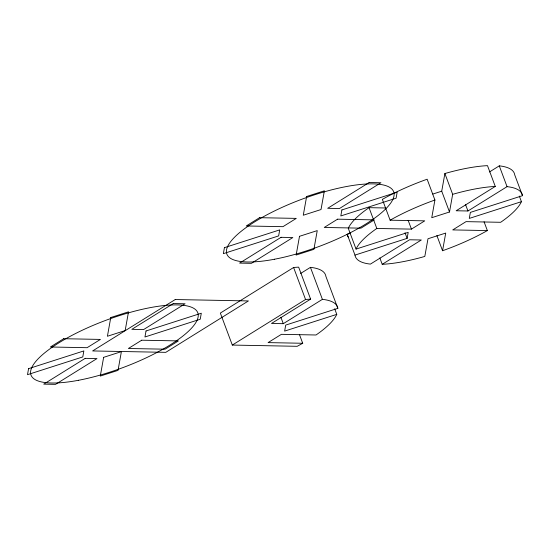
<?xml version="1.0" encoding="UTF-8"?>
<svg xmlns="http://www.w3.org/2000/svg" width="550" height="550" viewBox="0 0 550 550"><rect width="100%" height="100%" fill="white"/><g stroke="black" fill="none" stroke-linecap="round" stroke-linejoin="round"><path stroke-width="0.82" d="M350.46 233.255L347.201 234.3L354.977 255.097L407.117 238.363L408.196 232.347L356.056 249.081L348.281 228.284A89.024 25.135 -20.5 0 1 369.036 207.666L385.626 207.982M356.056 249.081A89.024 25.135 -20.5 0 1 376.812 228.463L411.441 229.123L424.751 220.846L390.122 220.186L382.346 199.382A89.024 25.135 -20.5 0 1 427.144 179.224L434.919 200.021L431.757 217.69L449.501 211.998L452.664 194.329L444.888 173.525A89.024 25.135 -20.5 0 1 487.493 165.639L495.268 186.436L456.163 210.76L467.947 210.987L507.052 186.656A89.024 25.135 -20.5 0 1 522.5 195.663L470.36 212.396L469.288 218.412L521.421 201.671L519.331 196.075M449.501 211.998L441.726 191.201L444.888 173.525M484.069 221.774L487.362 230.574A89.024 25.135 -20.5 0 1 442.558 250.738L445.727 233.069L427.982 238.762L424.813 256.431A89.024 25.135 -20.5 0 1 382.216 264.323L379.823 257.923M334.675 308.77L336.772 314.366L284.632 331.107L285.711 325.091L337.844 308.357A89.024 25.135 -20.5 0 0 322.396 299.351L283.291 323.682L271.507 323.455L310.613 299.131L298.65 267.135A89.024 25.135 -20.5 0 0 293.597 267.499L220.344 313.067L232.306 345.063L297.179 346.308A89.024 25.135 -20.5 0 0 302.706 343.269L299.42 334.469M300.657 273.439L310.434 267.355A89.024 25.135 -20.5 0 1 325.882 276.361L337.844 308.357M489.5 171.944L499.276 165.859A89.024 25.135 -20.5 0 1 514.724 174.866L522.5 195.663M232.306 345.063L305.559 299.496A89.024 25.135 -20.5 0 1 310.613 299.131M382.216 264.323L421.321 239.992L409.537 239.772L370.425 264.096A89.024 25.135 -20.5 0 1 354.977 255.097M432.85 194.047L441.726 191.201M487.362 230.574L452.732 229.914L466.036 221.636L500.665 222.296A89.024 25.135 -20.5 0 0 521.421 201.671M302.706 343.269L268.077 342.609L281.387 334.331L316.016 334.991A89.024 25.135 -20.5 0 0 336.772 314.366M499.276 165.859L507.052 186.656M465.554 204.586L467.947 210.987M436.879 235.538L442.558 250.738M408.148 220.323L411.441 229.123M405.027 232.76L407.117 238.363M369.036 207.666L376.812 228.463M310.434 267.355L322.396 299.351M293.597 267.499L305.559 299.496M280.899 317.281L283.291 323.682M390.122 220.186A89.024 25.135 -20.5 0 1 434.919 200.021M452.664 194.329A89.024 25.135 -20.5 0 1 495.268 186.436M348.246 237.091A89.024 25.135 -20.5 0 1 347.201 234.3M28.579 368.665L27.5 374.681L82.775 356.936L83.854 350.921L28.579 368.665M103.641 357.335L100.286 376.069L118.03 370.377L121.385 351.643L103.641 357.335M110.77 317.529L107.415 336.263L125.159 330.571L128.514 311.836L110.77 317.529M146.025 330.969L144.946 336.985L200.221 319.241L201.3 313.225L146.025 330.969M224.441 247.637L223.362 253.646L278.644 235.909L279.716 229.893L224.441 247.637M299.502 236.308L296.147 255.042L313.892 249.343L317.247 230.608L299.502 236.308M306.632 196.501L303.277 215.236L321.021 209.543L324.376 190.809L306.632 196.501M341.887 209.942L340.808 215.951L396.089 198.213L397.162 192.197L341.887 209.942M63.697 338.718L50.387 346.995L87.099 347.696L100.409 339.419L63.697 338.718M259.559 217.69L246.249 225.968L282.961 226.669L296.271 218.391L259.559 217.69M175.251 299.537L92.62 350.941L165.791 352.344L248.421 300.939L175.251 299.537M85.195 358.346L43.732 384.141L55.516 384.361L96.979 358.572L85.195 358.346M173.284 303.545L131.821 329.34L143.605 329.56L185.068 303.772L173.284 303.545M281.057 237.311L239.594 263.106L251.384 263.333L292.841 237.538L281.057 237.311M369.146 182.511L327.683 208.306L339.467 208.532L380.93 182.738L369.146 182.511M141.701 340.209L128.391 348.487L165.103 349.188L178.413 340.911L141.701 340.209M337.562 219.175L324.252 227.459L360.972 228.161L374.275 219.883L337.562 219.175M274.443 259.243A89.024 25.135 -20.5 0 0 393.828 192.294A89.024 25.135 -20.5 0 0 262.522 217.229A89.024 25.135 -20.5 0 0 274.443 259.243M78.574 380.27A89.024 25.135 -20.5 0 0 197.966 313.328A89.024 25.135 -20.5 0 0 66.66 338.264A89.024 25.135 -20.5 0 0 78.574 380.27"/></g></svg>
